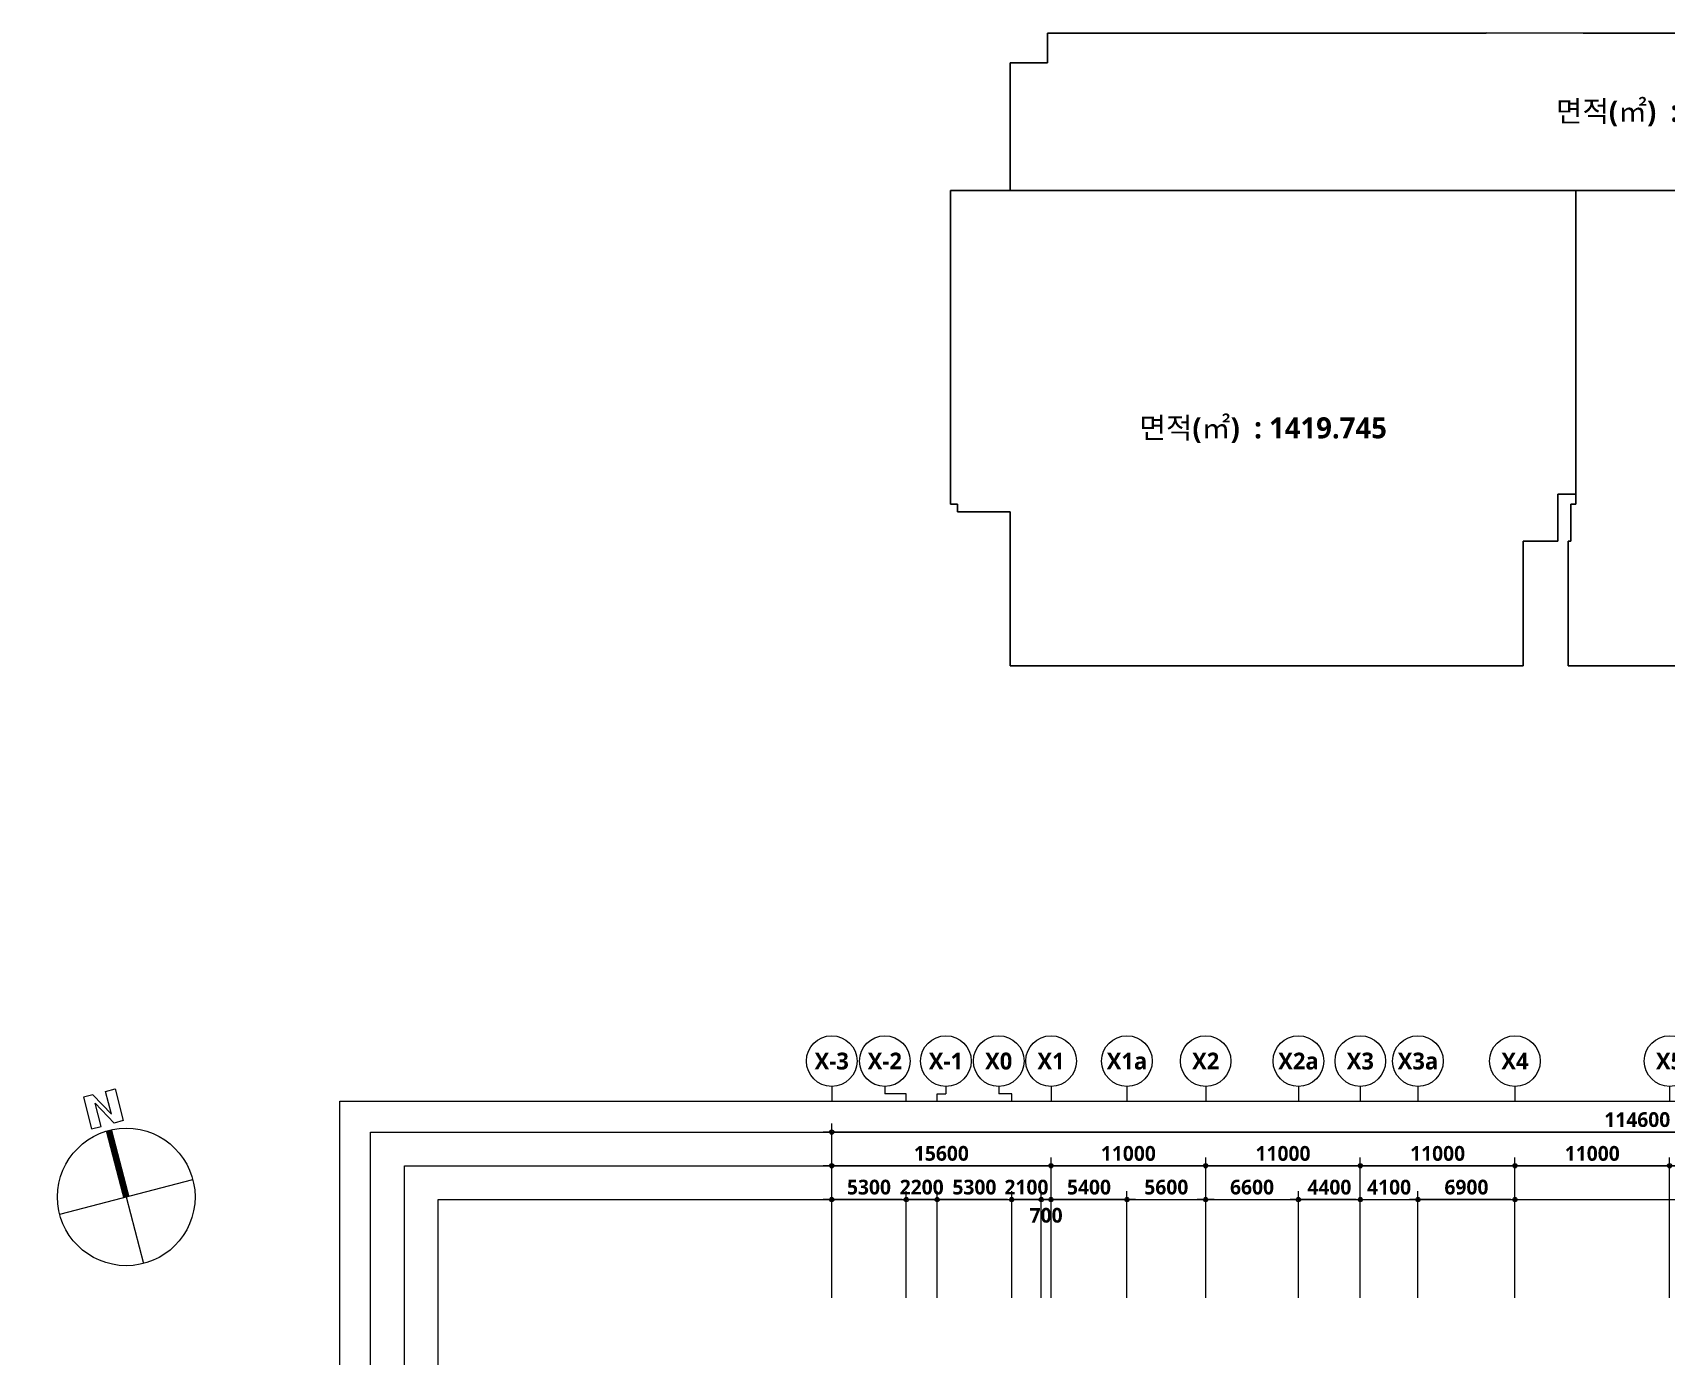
# Model space of a CAD drawing. Header units: millimetres. Extents: x -5354 to 997967, y -1313401 to 249081.
# Drawn here: x 10941 to 127151, y 146867 to 241006 of the extents above; entities that cross this region are included whole.
import ezdxf
from ezdxf.enums import TextEntityAlignment as Align

# ---------------------------------------------------------------- set-up
doc = ezdxf.new("R2010")
doc.units = ezdxf.units.MM
doc.header["$LTSCALE"] = 300
doc.header["$MEASUREMENT"] = 0
doc.header["$PDSIZE"] = -10
doc.layers.get('0').update_dxf_attribs({"linetype": 'CONTINUOUS'})
doc.layers.get('Defpoints').update_dxf_attribs({"color": 153, "linetype": 'CONTINUOUS'})
for name, color, linetype in [('A-ANNO-SYMB', 7, 'CONTINUOUS'), ('A-ANNO-TEXT1', 7, 'CONTINUOUS'), ('A-ST-AXIS-BUB', 7, 'CONTINUOUS'), ('A-ST-AXIS-DIM', 7, 'CONTINUOUS'), ('AA-MARK', 2, 'CONTINUOUS'), ('X-SEC-종$0$A-ST-AXIS-BUB', 7, 'CONTINUOUS')]:
    doc.layers.add(name, color=color, linetype=linetype)
doc.layers.add('Defpoint', color=161, linetype='CONTINUOUS', plot=False)
doc.layers.add('면적', color=210, linetype='CONTINUOUS', plot=False)
doc.styles.add('SH_대대리576', font='')
doc.styles.get('SH_대대리576').set_extended_font_data('NanumGothic', bold=True)
doc.dimstyles.new('SHP 600', dxfattribs={"dimscale": 300, "dimtxt": 3.5, "dimasz": 1, "dimexe": 2, "dimexo": 2, "dimgap": 1, "dimtad": 1, "dimdec": 0, "dimzin": 0, "dimdsep": 46, "dimtxsty": 'SH_대대리576', "dimblk": 'DIMDOT', "dimcen": 0.09, "dimclrt": 3, "dimadec": 0, "dimazin": 1, "dimtfac": 1, "dimtdec": 0, "dimtix": 1, "dimtmove": 2, "dimatfit": 0, "dimldrblk": 'DIMDOT', "dimfxl": 1, "dimtolj": 1, "dimtzin": 0, "dimarcsym": 0})

# ---------------------------------------------------------------- blocks, each defined once
blk = doc.blocks.new('DIMDOT')
at = {"color": 0}
blk.add_line((-2, 0), (2, 0), dxfattribs=at)
for radius in [0.5, 0.25]:
    blk.add_circle((0, 0), radius, dxfattribs=at)
blk = doc.blocks.new('*D40')
at = {"layer": 'A-ST-AXIS-DIM', "color": 0, "lineweight": -2, "transparency": 16777216}
for p, q in [((82682, 151016), (82682, 158616)), ((83382, 151016), (83382, 158616)), ((82382, 158016), (82082, 158016)), ((82682, 158016), (83382, 158016)), ((83682, 158016), (83982, 158016))]:
    blk.add_line(p, q, dxfattribs=at)
at = {"layer": 'Defpoints', "color": 0, "transparency": 16777216}
for p in [(83382, 158016), (82682, 150416), (83382, 150416)]:
    blk.add_point(p, dxfattribs=at)
at = {"layer": 'A-ST-AXIS-DIM', "color": 0, "linetype": 'ByBlock', "lineweight": -2, "transparency": 16777216, "xscale": 300, "yscale": 300, "zscale": 300}
blk.add_blockref('DIMDOT', (82682, 158016), dxfattribs=at)
at = {"layer": 'A-ST-AXIS-DIM', "color": 0, "linetype": 'ByBlock', "lineweight": -2, "transparency": 16777216, "xscale": 300, "yscale": 300, "zscale": 300, "rotation": 180}
blk.add_blockref('DIMDOT', (83382, 158016), dxfattribs=at)
at = {"layer": 'A-ST-AXIS-DIM', "color": 3, "transparency": 16777216, "insert": (83032, 156892), "char_height": 1050, "attachment_point": 5, "style": 'SH_대대리576'}
blk.add_mtext('\\A1;700', dxfattribs=at)
blk = doc.blocks.new('*D70')
at = {"layer": 'A-ST-AXIS-DIM', "color": 0, "lineweight": -2, "transparency": 16777216}
for p, q in [((109482, 151016), (109482, 158616)), ((116382, 151016), (116382, 158616)), ((116082, 158016), (109782, 158016))]:
    blk.add_line(p, q, dxfattribs=at)
at = {"layer": 'Defpoints', "color": 0, "transparency": 16777216}
for p in [(109482, 158016), (109482, 150416), (116382, 150416)]:
    blk.add_point(p, dxfattribs=at)
at = {"layer": 'A-ST-AXIS-DIM', "color": 0, "linetype": 'ByBlock', "lineweight": -2, "transparency": 16777216, "xscale": 300, "yscale": 300, "zscale": 300, "rotation": 180}
blk.add_blockref('DIMDOT', (109482, 158016), dxfattribs=at)
at = {"layer": 'A-ST-AXIS-DIM', "color": 0, "linetype": 'ByBlock', "lineweight": -2, "transparency": 16777216, "xscale": 300, "yscale": 300, "zscale": 300}
blk.add_blockref('DIMDOT', (116382, 158016), dxfattribs=at)
at = {"layer": 'A-ST-AXIS-DIM', "color": 3, "transparency": 16777216, "insert": (112932, 158896), "char_height": 1050, "attachment_point": 5, "style": 'SH_대대리576'}
blk.add_mtext('\\A1;6900', dxfattribs=at)
blk = doc.blocks.new('*D71')
at = {"layer": 'A-ST-AXIS-DIM', "color": 0, "lineweight": -2, "transparency": 16777216}
for p, q in [((105382, 151016), (105382, 158616)), ((109482, 151016), (109482, 158616)), ((105082, 158016), (104782, 158016)), ((105382, 158016), (109482, 158016)), ((109782, 158016), (110082, 158016))]:
    blk.add_line(p, q, dxfattribs=at)
at = {"layer": 'Defpoints', "color": 0, "transparency": 16777216}
for p in [(109482, 158016), (105382, 150416), (109482, 150416)]:
    blk.add_point(p, dxfattribs=at)
at = {"layer": 'A-ST-AXIS-DIM', "color": 0, "linetype": 'ByBlock', "lineweight": -2, "transparency": 16777216, "xscale": 300, "yscale": 300, "zscale": 300}
blk.add_blockref('DIMDOT', (105382, 158016), dxfattribs=at)
at = {"layer": 'A-ST-AXIS-DIM', "color": 0, "linetype": 'ByBlock', "lineweight": -2, "transparency": 16777216, "xscale": 300, "yscale": 300, "zscale": 300, "rotation": 180}
blk.add_blockref('DIMDOT', (109482, 158016), dxfattribs=at)
at = {"layer": 'A-ST-AXIS-DIM', "color": 3, "transparency": 16777216, "insert": (107432, 158892), "char_height": 1050, "attachment_point": 5, "style": 'SH_대대리576'}
blk.add_mtext('\\A1;4100', dxfattribs=at)
blk = doc.blocks.new('*D72')
at = {"layer": 'A-ST-AXIS-DIM', "color": 0, "lineweight": -2, "transparency": 16777216}
for p, q in [((100982, 151016), (100982, 158616)), ((105382, 151016), (105382, 158616)), ((105082, 158016), (101282, 158016))]:
    blk.add_line(p, q, dxfattribs=at)
at = {"layer": 'Defpoints', "color": 0, "transparency": 16777216}
for p in [(100982, 158016), (100982, 150416), (105382, 150416)]:
    blk.add_point(p, dxfattribs=at)
at = {"layer": 'A-ST-AXIS-DIM', "color": 0, "linetype": 'ByBlock', "lineweight": -2, "transparency": 16777216, "xscale": 300, "yscale": 300, "zscale": 300, "rotation": 180}
blk.add_blockref('DIMDOT', (100982, 158016), dxfattribs=at)
at = {"layer": 'A-ST-AXIS-DIM', "color": 0, "linetype": 'ByBlock', "lineweight": -2, "transparency": 16777216, "xscale": 300, "yscale": 300, "zscale": 300}
blk.add_blockref('DIMDOT', (105382, 158016), dxfattribs=at)
at = {"layer": 'A-ST-AXIS-DIM', "color": 3, "transparency": 16777216, "insert": (103182, 158892), "char_height": 1050, "attachment_point": 5, "style": 'SH_대대리576'}
blk.add_mtext('\\A1;4400', dxfattribs=at)
blk = doc.blocks.new('*D73')
at = {"layer": 'A-ST-AXIS-DIM', "color": 0, "lineweight": -2, "transparency": 16777216}
for p, q in [((94382, 151016), (94382, 158616)), ((100982, 151016), (100982, 158616)), ((94682, 158016), (100682, 158016))]:
    blk.add_line(p, q, dxfattribs=at)
at = {"layer": 'Defpoints', "color": 0, "transparency": 16777216}
for p in [(100982, 158016), (94382, 150416), (100982, 150416)]:
    blk.add_point(p, dxfattribs=at)
at = {"layer": 'A-ST-AXIS-DIM', "color": 0, "linetype": 'ByBlock', "lineweight": -2, "transparency": 16777216, "xscale": 300, "yscale": 300, "zscale": 300, "rotation": 180}
blk.add_blockref('DIMDOT', (94382, 158016), dxfattribs=at)
at = {"layer": 'A-ST-AXIS-DIM', "color": 0, "linetype": 'ByBlock', "lineweight": -2, "transparency": 16777216, "xscale": 300, "yscale": 300, "zscale": 300}
blk.add_blockref('DIMDOT', (100982, 158016), dxfattribs=at)
at = {"layer": 'A-ST-AXIS-DIM', "color": 3, "transparency": 16777216, "insert": (97682, 158896), "char_height": 1050, "attachment_point": 5, "style": 'SH_대대리576'}
blk.add_mtext('\\A1;6600', dxfattribs=at)
blk = doc.blocks.new('*D74')
at = {"layer": 'A-ST-AXIS-DIM', "color": 0, "lineweight": -2, "transparency": 16777216}
for p, q in [((88782, 151016), (88782, 158616)), ((94382, 151016), (94382, 158616)), ((89082, 158016), (94082, 158016))]:
    blk.add_line(p, q, dxfattribs=at)
at = {"layer": 'Defpoints', "color": 0, "transparency": 16777216}
for p in [(94382, 158016), (88782, 150416), (94382, 150416)]:
    blk.add_point(p, dxfattribs=at)
at = {"layer": 'A-ST-AXIS-DIM', "color": 0, "linetype": 'ByBlock', "lineweight": -2, "transparency": 16777216, "xscale": 300, "yscale": 300, "zscale": 300, "rotation": 180}
blk.add_blockref('DIMDOT', (88782, 158016), dxfattribs=at)
at = {"layer": 'A-ST-AXIS-DIM', "color": 0, "linetype": 'ByBlock', "lineweight": -2, "transparency": 16777216, "xscale": 300, "yscale": 300, "zscale": 300}
blk.add_blockref('DIMDOT', (94382, 158016), dxfattribs=at)
at = {"layer": 'A-ST-AXIS-DIM', "color": 3, "transparency": 16777216, "insert": (91582, 158896), "char_height": 1050, "attachment_point": 5, "style": 'SH_대대리576'}
blk.add_mtext('\\A1;5600', dxfattribs=at)
blk = doc.blocks.new('*D75')
at = {"layer": 'A-ST-AXIS-DIM', "color": 0, "lineweight": -2, "transparency": 16777216}
for p, q in [((83382, 151016), (83382, 158616)), ((88782, 151016), (88782, 158616)), ((88482, 158016), (83682, 158016))]:
    blk.add_line(p, q, dxfattribs=at)
at = {"layer": 'Defpoints', "color": 0, "transparency": 16777216}
for p in [(83382, 158016), (83382, 150416), (88782, 150416)]:
    blk.add_point(p, dxfattribs=at)
at = {"layer": 'A-ST-AXIS-DIM', "color": 0, "linetype": 'ByBlock', "lineweight": -2, "transparency": 16777216, "xscale": 300, "yscale": 300, "zscale": 300, "rotation": 180}
blk.add_blockref('DIMDOT', (83382, 158016), dxfattribs=at)
at = {"layer": 'A-ST-AXIS-DIM', "color": 0, "linetype": 'ByBlock', "lineweight": -2, "transparency": 16777216, "xscale": 300, "yscale": 300, "zscale": 300}
blk.add_blockref('DIMDOT', (88782, 158016), dxfattribs=at)
at = {"layer": 'A-ST-AXIS-DIM', "color": 3, "transparency": 16777216, "insert": (86082, 158894), "char_height": 1050, "attachment_point": 5, "style": 'SH_대대리576'}
blk.add_mtext('\\A1;5400', dxfattribs=at)
blk = doc.blocks.new('dr-sy-018-D-M')
at = {"layer": 'A-ANNO-SYMB'}
for p, q in [((-1, 16.4), (-2.5, 16.4)), ((-2.5, 16.4), (-2.5, 11.4)), ((-1, 16.4), (1, 12.8)), ((-1, 15.09), (1.05, 11.4)), ((-1, 11.4), (-1, 15.09)), ((1, 12.8), (1, 16.4)), ((1, 16.4), (2.5, 16.4)), ((2.5, 16.4), (2.5, 11.4)), ((-2.5, 11.4), (-1, 11.4)), ((2.5, 11.4), (1.05, 11.4)), ((-10.5, 0), (10.5, 0)), ((0, 0), (0, -10.5))]:
    blk.add_line(p, q, dxfattribs=at)
at = {"layer": 'A-ANNO-SYMB', "const_width": 1}
blk.add_lwpolyline([(0, 10.5), (0, 0)], dxfattribs=at)
at = {"layer": 'A-ANNO-SYMB'}
blk.add_circle((0, 0), 10.5, dxfattribs=at)
blk = doc.blocks.new('A-ST-AXIS-BUB-1')
at = {"layer": 'A-ST-AXIS-BUB'}
blk.add_line((0, 350), (0, 0), dxfattribs=at)
blk.add_circle((0, 950), 600, dxfattribs=at)
blk = doc.blocks.new('G$C1D72D447')
at = {"layer": 'X-SEC-종$0$A-ST-AXIS-BUB'}
blk.add_line((1800, 1050, -103000), (1800, 525, -103000), dxfattribs=at)
at = {"layer": 'X-SEC-종$0$A-ST-AXIS-BUB', "elevation": -103000}
blk.add_lwpolyline([(2723, 0), (2723, 525), (1800, 525)], dxfattribs=at)
at = {"layer": 'X-SEC-종$0$A-ST-AXIS-BUB'}
blk.add_circle((1800, 2850, -103000), 1800, dxfattribs=at)
blk = doc.blocks.new('A-ST-AXIS-BUB-2')
at = {"layer": 'X-SEC-종$0$A-ST-AXIS-BUB'}
blk.add_line((1800, 1050, -103000), (1800, 525, -103000), dxfattribs=at)
at = {"layer": 'X-SEC-종$0$A-ST-AXIS-BUB', "elevation": -103000}
blk.add_lwpolyline([(3323, 0), (3323, 525), (1800, 525)], dxfattribs=at)
at = {"layer": 'X-SEC-종$0$A-ST-AXIS-BUB'}
blk.add_circle((1800, 2850, -103000), 1800, dxfattribs=at)
blk = doc.blocks.new('*D80')
at = {"layer": 'A-ST-AXIS-DIM', "color": 0, "lineweight": -2, "transparency": 16777216}
for p, q in [((75282, 151016), (75282, 158616)), ((80582, 151016), (80582, 158616)), ((80282, 158016), (75582, 158016))]:
    blk.add_line(p, q, dxfattribs=at)
at = {"layer": 'Defpoints', "color": 0, "transparency": 16777216}
for p in [(75282, 158016), (75282, 150416), (80582, 150416)]:
    blk.add_point(p, dxfattribs=at)
at = {"layer": 'A-ST-AXIS-DIM', "color": 0, "linetype": 'ByBlock', "lineweight": -2, "transparency": 16777216, "xscale": 300, "yscale": 300, "zscale": 300, "rotation": 180}
blk.add_blockref('DIMDOT', (75282, 158016), dxfattribs=at)
at = {"layer": 'A-ST-AXIS-DIM', "color": 0, "linetype": 'ByBlock', "lineweight": -2, "transparency": 16777216, "xscale": 300, "yscale": 300, "zscale": 300}
blk.add_blockref('DIMDOT', (80582, 158016), dxfattribs=at)
at = {"layer": 'A-ST-AXIS-DIM', "color": 3, "transparency": 16777216, "insert": (77932, 158896), "char_height": 1050, "attachment_point": 5, "style": 'SH_대대리576'}
blk.add_mtext('\\A1;5300', dxfattribs=at)
blk = doc.blocks.new('*D81')
at = {"layer": 'A-ST-AXIS-DIM', "color": 0, "lineweight": -2, "transparency": 16777216}
for p, q in [((80582, 151016), (80582, 158616)), ((82682, 151016), (82682, 158616)), ((80282, 158016), (79982, 158016)), ((82682, 158016), (80582, 158016)), ((82982, 158016), (83282, 158016))]:
    blk.add_line(p, q, dxfattribs=at)
at = {"layer": 'Defpoints', "color": 0, "transparency": 16777216}
for p in [(80582, 158016), (80582, 150416), (82682, 150416)]:
    blk.add_point(p, dxfattribs=at)
at = {"layer": 'A-ST-AXIS-DIM', "color": 0, "linetype": 'ByBlock', "lineweight": -2, "transparency": 16777216, "xscale": 300, "yscale": 300, "zscale": 300}
blk.add_blockref('DIMDOT', (80582, 158016), dxfattribs=at)
at = {"layer": 'A-ST-AXIS-DIM', "color": 0, "linetype": 'ByBlock', "lineweight": -2, "transparency": 16777216, "xscale": 300, "yscale": 300, "zscale": 300, "rotation": 180}
blk.add_blockref('DIMDOT', (82682, 158016), dxfattribs=at)
at = {"layer": 'A-ST-AXIS-DIM', "color": 3, "transparency": 16777216, "insert": (81632, 158894), "char_height": 1050, "attachment_point": 5, "style": 'SH_대대리576'}
blk.add_mtext('\\A1;2100', dxfattribs=at)
blk = doc.blocks.new('*D82')
at = {"layer": 'A-ST-AXIS-DIM', "color": 0, "lineweight": -2, "transparency": 16777216}
for p, q in [((73082, 151016), (73082, 158616)), ((75282, 151016), (75282, 158616)), ((72782, 158016), (72482, 158016)), ((75282, 158016), (73082, 158016)), ((75582, 158016), (75882, 158016))]:
    blk.add_line(p, q, dxfattribs=at)
at = {"layer": 'Defpoints', "color": 0, "transparency": 16777216}
for p in [(73082, 158016), (73082, 150416), (75282, 150416)]:
    blk.add_point(p, dxfattribs=at)
at = {"layer": 'A-ST-AXIS-DIM', "color": 0, "linetype": 'ByBlock', "lineweight": -2, "transparency": 16777216, "xscale": 300, "yscale": 300, "zscale": 300}
blk.add_blockref('DIMDOT', (73082, 158016), dxfattribs=at)
at = {"layer": 'A-ST-AXIS-DIM', "color": 0, "linetype": 'ByBlock', "lineweight": -2, "transparency": 16777216, "xscale": 300, "yscale": 300, "zscale": 300, "rotation": 180}
blk.add_blockref('DIMDOT', (75282, 158016), dxfattribs=at)
at = {"layer": 'A-ST-AXIS-DIM', "color": 3, "transparency": 16777216, "insert": (74182, 158894), "char_height": 1050, "attachment_point": 5, "style": 'SH_대대리576'}
blk.add_mtext('\\A1;2200', dxfattribs=at)
blk = doc.blocks.new('*D83')
at = {"layer": 'A-ST-AXIS-DIM', "color": 0, "lineweight": -2, "transparency": 16777216}
for p, q in [((67782, 151016), (67782, 158616)), ((73082, 151016), (73082, 158616)), ((72782, 158016), (68082, 158016))]:
    blk.add_line(p, q, dxfattribs=at)
at = {"layer": 'Defpoints', "color": 0, "transparency": 16777216}
for p in [(67782, 158016), (67782, 150416), (73082, 150416)]:
    blk.add_point(p, dxfattribs=at)
at = {"layer": 'A-ST-AXIS-DIM', "color": 0, "linetype": 'ByBlock', "lineweight": -2, "transparency": 16777216, "xscale": 300, "yscale": 300, "zscale": 300, "rotation": 180}
blk.add_blockref('DIMDOT', (67782, 158016), dxfattribs=at)
at = {"layer": 'A-ST-AXIS-DIM', "color": 0, "linetype": 'ByBlock', "lineweight": -2, "transparency": 16777216, "xscale": 300, "yscale": 300, "zscale": 300}
blk.add_blockref('DIMDOT', (73082, 158016), dxfattribs=at)
at = {"layer": 'A-ST-AXIS-DIM', "color": 3, "transparency": 16777216, "insert": (70432, 158896), "char_height": 1050, "attachment_point": 5, "style": 'SH_대대리576'}
blk.add_mtext('\\A1;5300', dxfattribs=at)
blk = doc.blocks.new('*D156')
at = {"layer": 'A-ST-AXIS-DIM', "color": 0, "lineweight": -2, "transparency": 16777216}
for p, q in [((67782, 151016), (67782, 161016)), ((83082, 160416), (68082, 160416)), ((83382, 151016), (83382, 161016))]:
    blk.add_line(p, q, dxfattribs=at)
at = {"layer": 'Defpoints', "color": 0, "transparency": 16777216}
for p in [(67782, 160416), (67782, 150416), (83382, 150416)]:
    blk.add_point(p, dxfattribs=at)
at = {"layer": 'A-ST-AXIS-DIM', "color": 0, "linetype": 'ByBlock', "lineweight": -2, "transparency": 16777216, "xscale": 300, "yscale": 300, "zscale": 300, "rotation": 180}
blk.add_blockref('DIMDOT', (67782, 160416), dxfattribs=at)
at = {"layer": 'A-ST-AXIS-DIM', "color": 0, "linetype": 'ByBlock', "lineweight": -2, "transparency": 16777216, "xscale": 300, "yscale": 300, "zscale": 300}
blk.add_blockref('DIMDOT', (83382, 160416), dxfattribs=at)
at = {"layer": 'A-ST-AXIS-DIM', "color": 3, "transparency": 16777216, "insert": (75582, 161296), "char_height": 1050, "attachment_point": 5, "style": 'SH_대대리576'}
blk.add_mtext('\\A1;15600', dxfattribs=at)
blk = doc.blocks.new('*D161')
at = {"layer": 'A-ST-AXIS-DIM', "color": 0, "lineweight": -2, "transparency": 16777216}
for p, q in [((127382, 151016), (127382, 161016)), ((138082, 160416), (127682, 160416)), ((138382, 151016), (138382, 161016))]:
    blk.add_line(p, q, dxfattribs=at)
at = {"layer": 'Defpoints', "color": 0, "transparency": 16777216}
for p in [(127382, 160416), (127382, 150416), (138382, 150416)]:
    blk.add_point(p, dxfattribs=at)
at = {"layer": 'A-ST-AXIS-DIM', "color": 0, "linetype": 'ByBlock', "lineweight": -2, "transparency": 16777216, "xscale": 300, "yscale": 300, "zscale": 300, "rotation": 180}
blk.add_blockref('DIMDOT', (127382, 160416), dxfattribs=at)
at = {"layer": 'A-ST-AXIS-DIM', "color": 0, "linetype": 'ByBlock', "lineweight": -2, "transparency": 16777216, "xscale": 300, "yscale": 300, "zscale": 300}
blk.add_blockref('DIMDOT', (138382, 160416), dxfattribs=at)
at = {"layer": 'A-ST-AXIS-DIM', "color": 3, "transparency": 16777216, "insert": (132882, 161292), "char_height": 1050, "attachment_point": 5, "style": 'SH_대대리576'}
blk.add_mtext('\\A1;11000', dxfattribs=at)
blk = doc.blocks.new('*D162')
at = {"layer": 'A-ST-AXIS-DIM', "color": 0, "lineweight": -2, "transparency": 16777216}
for p, q in [((116382, 151016), (116382, 161016)), ((127082, 160416), (116682, 160416)), ((127382, 151016), (127382, 161016))]:
    blk.add_line(p, q, dxfattribs=at)
at = {"layer": 'Defpoints', "color": 0, "transparency": 16777216}
for p in [(116382, 160416), (116382, 150416), (127382, 150416)]:
    blk.add_point(p, dxfattribs=at)
at = {"layer": 'A-ST-AXIS-DIM', "color": 0, "linetype": 'ByBlock', "lineweight": -2, "transparency": 16777216, "xscale": 300, "yscale": 300, "zscale": 300, "rotation": 180}
blk.add_blockref('DIMDOT', (116382, 160416), dxfattribs=at)
at = {"layer": 'A-ST-AXIS-DIM', "color": 0, "linetype": 'ByBlock', "lineweight": -2, "transparency": 16777216, "xscale": 300, "yscale": 300, "zscale": 300}
blk.add_blockref('DIMDOT', (127382, 160416), dxfattribs=at)
at = {"layer": 'A-ST-AXIS-DIM', "color": 3, "transparency": 16777216, "insert": (121882, 161292), "char_height": 1050, "attachment_point": 5, "style": 'SH_대대리576'}
blk.add_mtext('\\A1;11000', dxfattribs=at)
blk = doc.blocks.new('*D163')
at = {"layer": 'A-ST-AXIS-DIM', "color": 0, "lineweight": -2, "transparency": 16777216}
for p, q in [((105382, 151016), (105382, 161016)), ((116082, 160416), (105682, 160416)), ((116382, 151016), (116382, 161016))]:
    blk.add_line(p, q, dxfattribs=at)
at = {"layer": 'Defpoints', "color": 0, "transparency": 16777216}
for p in [(105382, 160416), (105382, 150416), (116382, 150416)]:
    blk.add_point(p, dxfattribs=at)
at = {"layer": 'A-ST-AXIS-DIM', "color": 0, "linetype": 'ByBlock', "lineweight": -2, "transparency": 16777216, "xscale": 300, "yscale": 300, "zscale": 300, "rotation": 180}
blk.add_blockref('DIMDOT', (105382, 160416), dxfattribs=at)
at = {"layer": 'A-ST-AXIS-DIM', "color": 0, "linetype": 'ByBlock', "lineweight": -2, "transparency": 16777216, "xscale": 300, "yscale": 300, "zscale": 300}
blk.add_blockref('DIMDOT', (116382, 160416), dxfattribs=at)
at = {"layer": 'A-ST-AXIS-DIM', "color": 3, "transparency": 16777216, "insert": (110882, 161292), "char_height": 1050, "attachment_point": 5, "style": 'SH_대대리576'}
blk.add_mtext('\\A1;11000', dxfattribs=at)
blk = doc.blocks.new('*D164')
at = {"layer": 'A-ST-AXIS-DIM', "color": 0, "lineweight": -2, "transparency": 16777216}
for p, q in [((94382, 151016), (94382, 161016)), ((105082, 160416), (94682, 160416)), ((105382, 151016), (105382, 161016))]:
    blk.add_line(p, q, dxfattribs=at)
at = {"layer": 'Defpoints', "color": 0, "transparency": 16777216}
for p in [(94382, 160416), (94382, 150416), (105382, 150416)]:
    blk.add_point(p, dxfattribs=at)
at = {"layer": 'A-ST-AXIS-DIM', "color": 0, "linetype": 'ByBlock', "lineweight": -2, "transparency": 16777216, "xscale": 300, "yscale": 300, "zscale": 300, "rotation": 180}
blk.add_blockref('DIMDOT', (94382, 160416), dxfattribs=at)
at = {"layer": 'A-ST-AXIS-DIM', "color": 0, "linetype": 'ByBlock', "lineweight": -2, "transparency": 16777216, "xscale": 300, "yscale": 300, "zscale": 300}
blk.add_blockref('DIMDOT', (105382, 160416), dxfattribs=at)
at = {"layer": 'A-ST-AXIS-DIM', "color": 3, "transparency": 16777216, "insert": (99882, 161292), "char_height": 1050, "attachment_point": 5, "style": 'SH_대대리576'}
blk.add_mtext('\\A1;11000', dxfattribs=at)
blk = doc.blocks.new('*D165')
at = {"layer": 'A-ST-AXIS-DIM', "color": 0, "lineweight": -2, "transparency": 16777216}
for p, q in [((83382, 151016), (83382, 161016)), ((94082, 160416), (83682, 160416)), ((94382, 151016), (94382, 161016))]:
    blk.add_line(p, q, dxfattribs=at)
at = {"layer": 'Defpoints', "color": 0, "transparency": 16777216}
for p in [(83382, 160416), (83382, 150416), (94382, 150416)]:
    blk.add_point(p, dxfattribs=at)
at = {"layer": 'A-ST-AXIS-DIM', "color": 0, "linetype": 'ByBlock', "lineweight": -2, "transparency": 16777216, "xscale": 300, "yscale": 300, "zscale": 300, "rotation": 180}
blk.add_blockref('DIMDOT', (83382, 160416), dxfattribs=at)
at = {"layer": 'A-ST-AXIS-DIM', "color": 0, "linetype": 'ByBlock', "lineweight": -2, "transparency": 16777216, "xscale": 300, "yscale": 300, "zscale": 300}
blk.add_blockref('DIMDOT', (94382, 160416), dxfattribs=at)
at = {"layer": 'A-ST-AXIS-DIM', "color": 3, "transparency": 16777216, "insert": (88882, 161292), "char_height": 1050, "attachment_point": 5, "style": 'SH_대대리576'}
blk.add_mtext('\\A1;11000', dxfattribs=at)
blk = doc.blocks.new('*D166')
at = {"layer": 'A-ST-AXIS-DIM', "color": 0, "lineweight": -2, "transparency": 16777216}
for p, q in [((67782, 151016), (67782, 163416)), ((182082, 162816), (68082, 162816)), ((182382, 151016), (182382, 163416))]:
    blk.add_line(p, q, dxfattribs=at)
at = {"layer": 'Defpoints', "color": 0, "transparency": 16777216}
for p in [(67782, 162816), (67782, 150416), (182382, 150416)]:
    blk.add_point(p, dxfattribs=at)
at = {"layer": 'A-ST-AXIS-DIM', "color": 0, "linetype": 'ByBlock', "lineweight": -2, "transparency": 16777216, "xscale": 300, "yscale": 300, "zscale": 300, "rotation": 180}
blk.add_blockref('DIMDOT', (67782, 162816), dxfattribs=at)
at = {"layer": 'A-ST-AXIS-DIM', "color": 0, "linetype": 'ByBlock', "lineweight": -2, "transparency": 16777216, "xscale": 300, "yscale": 300, "zscale": 300}
blk.add_blockref('DIMDOT', (182382, 162816), dxfattribs=at)
at = {"layer": 'A-ST-AXIS-DIM', "color": 3, "transparency": 16777216, "insert": (125082, 163696), "char_height": 1050, "attachment_point": 5, "style": 'SH_대대리576'}
blk.add_mtext('\\A1;114600', dxfattribs=at)
blk = doc.blocks.new('G$CBA52A250')
at = {"layer": 'A-ST-AXIS-BUB'}
for p, q in [((1177, 0), (1177, 525)), ((1177, 525), (1800, 525)), ((1800, 1050), (1800, 525))]:
    blk.add_line(p, q, dxfattribs=at)
blk.add_circle((1800, 2850), 1800, dxfattribs=at)

msp = doc.modelspace()

# ---------------------------------------------------------------- linework, layer by layer
at = {"layer": 'AA-MARK', "elevation": -103000}
for points in [[(175723.3, 229780.8), (175723.3, 241005.8), (169323.3, 241005.8), (169323.3, 240980.8), (114323.3, 241005.8), (114323.3, 240980.8), (83123.3, 240980.8), (83123.3, 238870.8), (80473.3, 238870.8), (80473.3, 229780.8)], [(120723.3, 229780.8), (76223.3, 229780.8), (76223.3, 207480.8), (76723.3, 207480.8), (76723.3, 206930.8), (80473.3, 206930.8), (80473.3, 195980.8), (116973.3, 195980.8), (116973.3, 204830.8), (119423.3, 204830.8), (119423.3, 208180.8), (120723.3, 208180.8)], [(120723.3, 229780.8), (120723.3, 207480.8), (120348.3, 207480.8), (120348.3, 204830.8), (120173.3, 204830.8), (120173.3, 195980.8), (164723.3, 195980.8), (175723.3, 207480.8), (175723.3, 229780.8)]]:
    msp.add_lwpolyline(points, close=True, dxfattribs=at)
at = {"layer": 'Defpoint'}
for points in [[(203981.8, 36444.9), (32781.8, 36444.9), (32781.8, 165016.3), (203981.8, 165016.3)], [(201781.8, 38644.9), (34981.8, 38644.9), (34981.8, 162816.3), (201781.8, 162816.3)], [(199381.8, 41044.9), (37381.8, 41044.9), (37381.8, 160416.3), (199381.8, 160416.3)], [(196981.8, 43444.9), (39781.8, 43444.9), (39781.8, 158016.3), (196981.8, 158016.3)]]:
    msp.add_lwpolyline(points, close=True, dxfattribs=at)
at = {"layer": '면적', "elevation": -103000}
for points in [[(80473.3, 229780.8), (80473.3, 238870.8), (83123.3, 238870.8), (83123.3, 240980.8), (114323.3, 240980.8), (114323.3, 241005.8), (121223.3, 241005.8), (121223.3, 240980.8), (169323.3, 240980.8), (169323.3, 241005.8), (175723.3, 241005.8), (175723.3, 229780.8)], [(76223.3, 229780.8), (120723.3, 229780.8), (120723.3, 208180.8), (119423.3, 208180.8), (119423.3, 204830.8), (116973.3, 204830.8), (116973.3, 195980.8), (80473.3, 195980.8), (80473.3, 206930.8), (76723.3, 206930.8), (76723.3, 207480.8), (76223.3, 207480.8)], [(120723.3, 229780.8), (175723.3, 229780.8), (175723.3, 207480.8), (164723.3, 195980.8), (120173.3, 195980.8), (120173.3, 204830.8), (120348.3, 204830.8), (120348.3, 207480.8), (120723.3, 207480.8)]]:
    msp.add_lwpolyline(points, close=True, dxfattribs=at)

# ---------------------------------------------------------------- block references
msp.add_blockref('G$CBA52A250', (74104.7, 165016.3))
at = {"xscale": 465.6960000000489, "yscale": 465.6960000000489, "zscale": 465.6960000000489, "rotation": 14.62512501076412}
msp.add_blockref('dr-sy-018-D-M', (17600, 158200), dxfattribs=at)
at = {"layer": 'A-ST-AXIS-BUB', "xscale": 3, "yscale": 3, "zscale": 3}
for p in [(67781.8, 165016.3), (83381.8, 165016.3), (88781.8, 165016.3), (94381.8, 165016.3), (100981.8, 165016.3), (105381.8, 165016.3), (109481.8, 165016.3), (116381.8, 165016.3), (127381.8, 165016.3)]:
    msp.add_blockref('A-ST-AXIS-BUB-1', p, dxfattribs=at)
at = {"layer": 'A-ST-AXIS-BUB'}
for name, p in [('A-ST-AXIS-BUB-2', (69758.9, 165016.3)), ('G$C1D72D447', (77858.9, 165016.3))]:
    msp.add_blockref(name, p, dxfattribs=at)

# ---------------------------------------------------------------- texts
at = {"layer": 'A-ANNO-TEXT1', "style": 'SH_대대리576'}
for s, p in [('X-3', (67781.8, 167866.3)), ('X-2', (71558.9, 167866.3)), ('X-1', (75904.7, 167866.3)), ('X0', (79658.9, 167866.3)), ('X1', (83381.8, 167866.3)), ('X1a', (88781.8, 167866.3)), ('X2', (94381.8, 167866.3)), ('X2a', (100981.8, 167866.3)), ('X3', (105381.8, 167866.3)), ('X3a', (109481.8, 167866.3)), ('X4', (116381.8, 167866.3)), ('X5', (127381.8, 167866.3))]:
    msp.add_text(s, height=1200, dxfattribs=at).set_placement(p, align=Align.MIDDLE_CENTER)
at = {"layer": 'AA-MARK', "style": 'SH_대대리576'}
for s, p in [('면적(㎡)  : 1062.056', (128098.3, 235393.3)), ('면적(㎡)  : 1419.745', (98473.3, 212880.8))]:
    msp.add_text(s, height=1500, dxfattribs=at).set_placement(p, align=Align.MIDDLE)

# ---------------------------------------------------------------- dimensions: what is measured, and where the dimension line sits
at = {"layer": 'A-ST-AXIS-DIM'}
for base, p1, p2, picture, middle in [((67781.8, 162816.3), (182381.8, 150416.3), (67781.8, 150416.3), '*D166', (125081.8, 163695.8)), ((67781.8, 160416.3), (83381.8, 150416.3), (67781.8, 150416.3), '*D156', (75581.8, 161295.8)), ((83381.8, 160416.3), (94381.8, 150416.3), (83381.8, 150416.3), '*D165', (88881.8, 161292.1)), ((94381.8, 160416.3), (105381.8, 150416.3), (94381.8, 150416.3), '*D164', (99881.8, 161292.1)), ((105381.8, 160416.3), (116381.8, 150416.3), (105381.8, 150416.3), '*D163', (110881.8, 161292.1)), ((116381.8, 160416.3), (127381.8, 150416.3), (116381.8, 150416.3), '*D162', (121881.8, 161292.1)), ((127381.8, 160416.3), (138381.8, 150416.3), (127381.8, 150416.3), '*D161', (132881.8, 161292.1)), ((67781.8, 158016.3), (73081.8, 150416.3), (67781.8, 150416.3), '*D83', (70431.8, 158895.8)), ((73081.8, 158016.3), (75281.8, 150416.3), (73081.8, 150416.3), '*D82', (74181.8, 158893.5)), ((75281.8, 158016.3), (80581.8, 150416.3), (75281.8, 150416.3), '*D80', (77931.8, 158895.8)), ((80581.8, 158016.3), (82681.8, 150416.3), (80581.8, 150416.3), '*D81', (81631.8, 158893.5)), ((83381.8, 158016.3), (88781.8, 150416.3), (83381.8, 150416.3), '*D75', (86081.8, 158893.5))]:
    dim = msp.add_linear_dim(base=base, p1=p1, p2=p2, dimstyle='SHP 600', dxfattribs=at)
    dim.commit()
    dim.dimension.update_dxf_attribs({"geometry": picture, "text_midpoint": middle})
for base, p1, p2, angle, picture, middle in [((94381.8, 158016.3), (88781.8, 150416.3), (94381.8, 150416.3), 180, '*D74', (91581.8, 158895.8)), ((100981.8, 158016.3), (94381.8, 150416.3), (100981.8, 150416.3), 180, '*D73', (97681.8, 158895.8)), ((100981.8, 158016.3), (105381.8, 150416.3), (100981.8, 150416.3), 0, '*D72', (103181.8, 158892.1)), ((109481.8, 158016.3), (105381.8, 150416.3), (109481.8, 150416.3), 180, '*D71', (107431.8, 158892.1)), ((109481.8, 158016.3), (116381.8, 150416.3), (109481.8, 150416.3), 0, '*D70', (112931.8, 158895.8))]:
    dim = msp.add_linear_dim(base=base, p1=p1, p2=p2, angle=angle, dimstyle='SHP 600', dxfattribs=at)
    dim.commit()
    dim.dimension.update_dxf_attribs({"geometry": picture, "text_midpoint": middle})
dim = msp.add_linear_dim(base=(83381.8, 158016.3), p1=(82681.8, 150416.3), p2=(83381.8, 150416.3), angle=180, dimstyle='SHP 600', dxfattribs=at)
dim.commit()
dim.dimension.update_dxf_attribs({"geometry": '*D40', "text_midpoint": (83031.8, 156892.1), "dimtype": 160})

doc.saveas('drawing.dxf')
